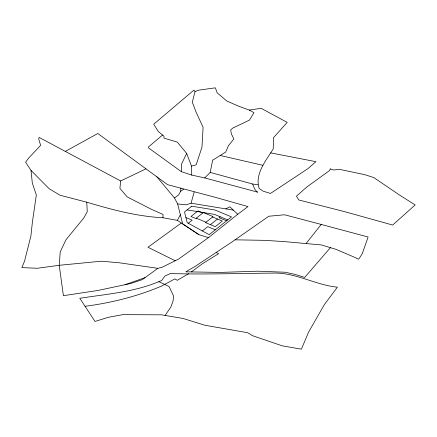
<?xml version="1.0" encoding="UTF-8"?>
<svg xmlns="http://www.w3.org/2000/svg" width="437" height="437" viewBox="0 0 437 437"><rect width="100%" height="100%" fill="white"/><g stroke="black" fill="none" stroke-linecap="round" stroke-linejoin="round"><path stroke-width="0.66" d="M270.629 152.884L315.935 161.679L307.981 168.606L270.503 193.438L263.118 191.16L259.185 188.494C254.471 174.057 266.122 160.417 273.234 148.924L273.502 137.682L287.202 122.376L261.097 108.31L249.308 110.086L238.52 106.136L226.759 100.996L217.194 92.879L215.348 87.832L198.944 90.126L195.082 91.497L192.302 102.143L196.098 112.156L203.101 127.314L201.965 147.182L196.158 164.847L191.488 166.12L191.772 175.084L204.718 177.935L257.677 192.165L256.781 191.674L254.602 188.871L252.635 184.021L210.192 172.418L204.718 177.935M65.321 151.41L97.812 133.493L167.557 184.654L216.282 197.584L248.003 206.586L237.739 214.277L208.482 237.624L198.879 234.642L177.356 220.363L162.963 217.752L163.045 214.436L152.109 209.629L127.276 196.972L119.902 188.342L120.661 180.978L146.002 168.84M191.772 175.084L181.317 171.654L181.53 164.083L186.675 153.42L177.285 142.08L163.897 138.119L164.044 136.268L158.369 131.57L153.671 124.261L193.875 90.148L195.082 91.497M198.879 234.642L182.666 223.886L177.641 203.964L174.467 197.966L178.64 194.924L180.705 191.188L180.869 188.112M210.192 172.418L212.622 160.232L225.71 152.043L228.491 145.647L233.839 138.977L231.299 133.695L230.714 129.936L232.697 128.117L249.467 120.093L253.968 112.653L249.308 110.086M177.641 203.964L186.32 204.838L191.062 203.2L194.208 191.974M180.366 214.769L177.356 220.363M165.115 315.432L170.763 307.222L173.025 301.18L173.642 296.106L169.01 286.47L158.882 281.641C133.766 292.238 106.431 294.057 79.807 298.296L95.015 321.463L108.174 317.338L122.731 314.645L161.499 314.82L183.092 318.469L204.789 325.221L247.522 332.694L252.608 335.714L282.094 345.793L301.388 349.168L308.62 332.054L324.341 304.616L337.402 287.169C315.246 285.022 295.275 272.196 272.759 273.109C238.613 273.376 204.478 274.578 170.326 273.546L164.896 276.053L161.657 280.527L158.882 281.641M306.113 243.464L321.206 224.432L368.096 237.007L362.36 253.476L359.296 258.365L358.264 259.234L355.418 257.639L335.916 249.325L321.457 244.944L284.514 241.623L264.778 240.339L235.046 239.826M330.41 247.659L304.676 277.44L295.161 274.425L285.23 272.235L257.999 271.197L220.335 272.404L185.73 271.836L195.508 266.166L231.981 241.967L268.777 216.244L284.574 214.78L321.206 224.432M162.569 135.049L148.433 146.974L148.706 148.023L181.317 171.654M188.292 223.269L192.182 220.161L185.922 217.544M202.364 230.96L207.744 226.666L215.294 229.818M220.166 216.757L219.008 217.681L226.557 220.832M210.41 224.656L217.451 219.041M191.346 271.929L202.336 263.79L218.615 253.673L216.206 252.433M181.317 222.996L147.985 247.26L175.237 260.747M208.482 237.624L178.738 259.004L162.242 267.209L157.866 268.334L142.216 279.68L130.57 283.542L97.817 290.485L63.403 295.68L59.235 265.292L60.23 251.838L65.987 239.738L83.778 218.003L87.263 211.683L86.745 202.178L60.071 195.241L49.223 188.779L31.016 170.419L25.592 162.209L28.531 158.227L40.625 145.335L38.691 138.971L39.128 137.409L120.661 180.978M180.705 191.188L183.698 189.205M188.642 273.72L177.258 280.314L174.86 278.893L161.974 285.869A203.374 117.416 0 0 1 131.346 296.772A202.992 117.198 0 0 1 86.253 306.135L85.04 306.271M225.749 208.875L229.867 206.821L237.739 214.277M145.002 277.659L124.955 284.733M252.635 184.021L257.977 184.753M157.866 268.334L118.897 262.735L101.335 261.206L59.235 265.292L37.254 268.28L21.85 267.586L24.521 261.26L30.912 235.942L32.398 222.078L36.337 194.995L32.322 183.07L31.016 170.419M162.963 217.752C136.912 216.441 111.67 209.607 86.745 202.178M191.062 203.2L233.347 210.121M187.107 209.897L214.441 214.37L227.715 219.915M220.221 155.479L262.916 165.317M202.861 212.945L197.994 210.913L190.958 216.528L195.82 218.56L203.352 212.551L213.076 216.615L205.548 222.624L215.272 226.688L222.313 221.073L212.584 217.009M196.311 218.167L206.04 222.231M174.467 197.966L156.85 176.799M186.675 153.42L191.488 166.12M330.405 168.922L329.279 170.763L306.927 186.927L296.439 196.164L298.793 199.977L343.995 211.486L392.655 225.044L415.15 204.942L399.402 194.962L373.815 177.575L364.6 174.614L339.97 169.474L333.349 169.949L330.405 168.922M191.745 206.193L184.512 211.967L187.216 222.679L209.186 234.691L231.501 216.894L215.009 210L191.745 206.193"/></g></svg>
